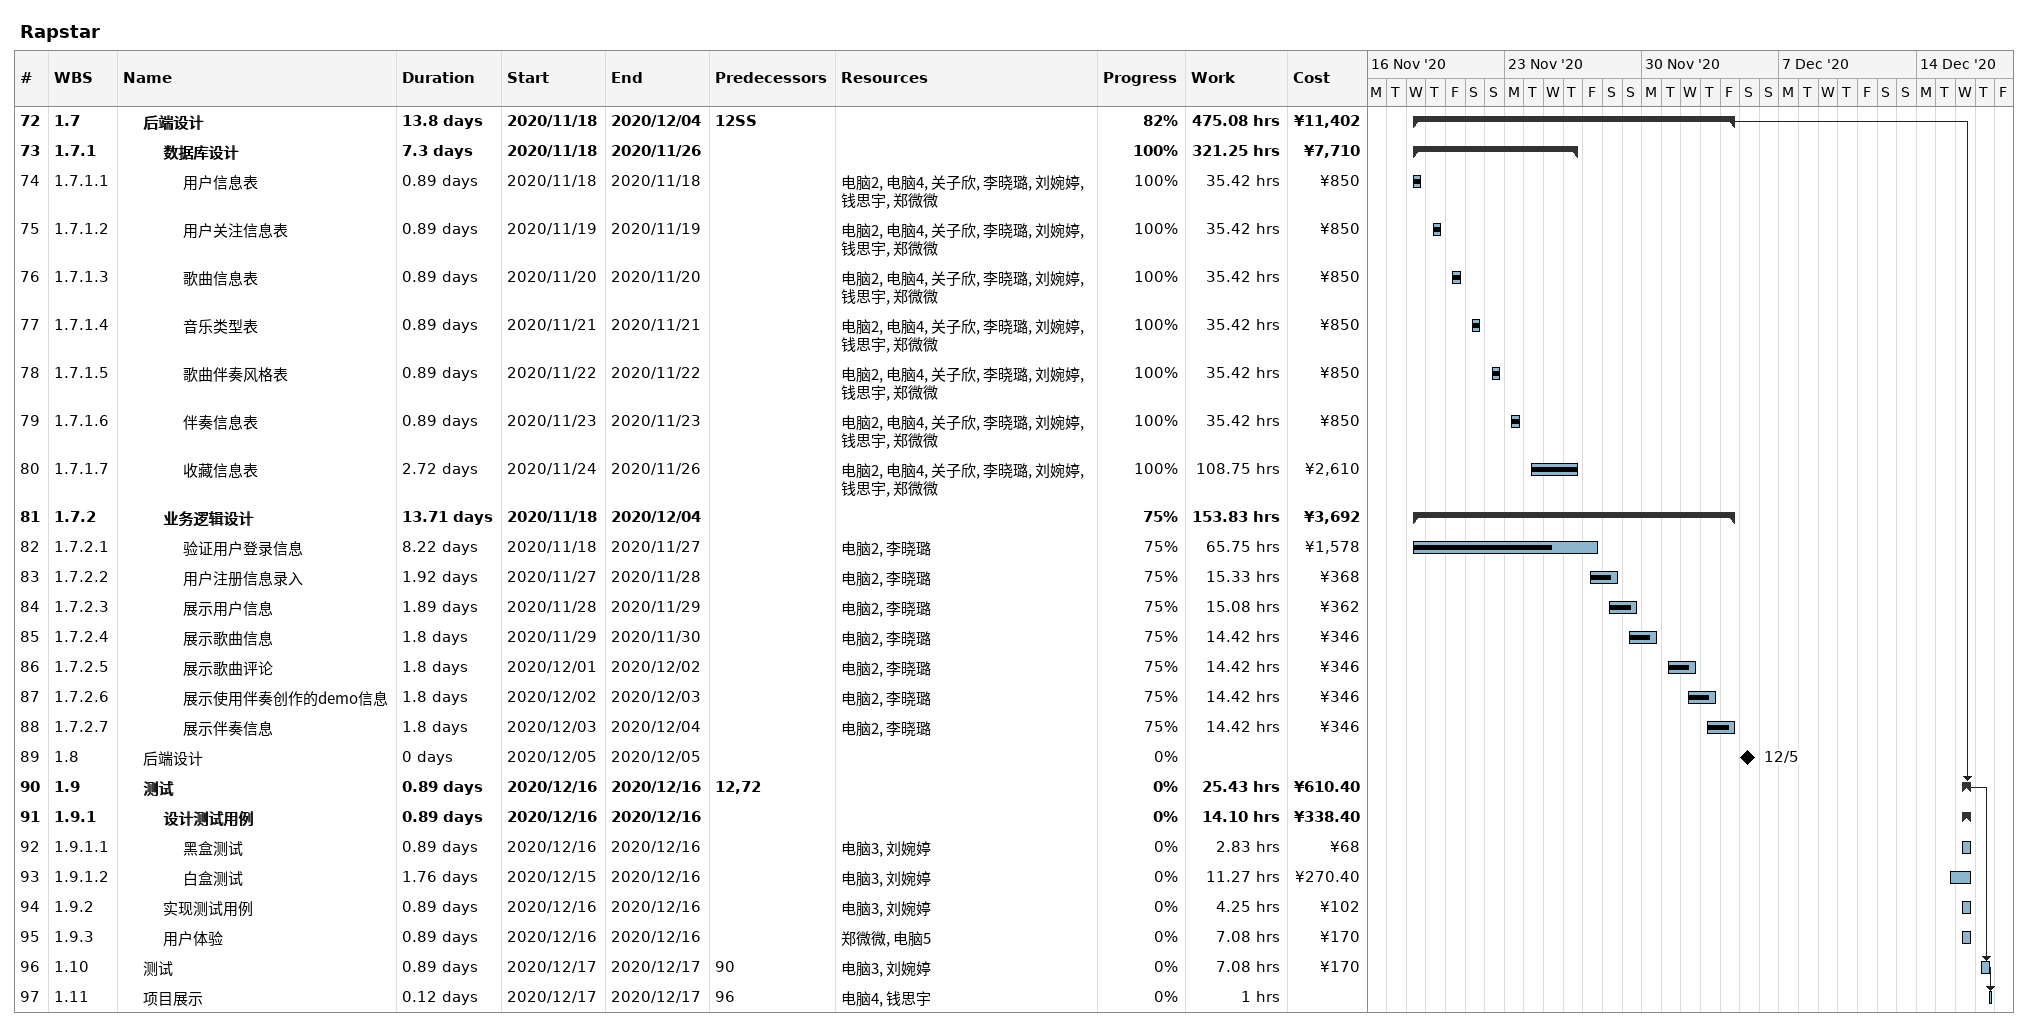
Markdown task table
Rapstar

| ID | WBS | Task | Duration | Start | Finish | Predecessors | Resources | % complete | Work (h) | Cost (¥) |
|---|---|---|---|---|---|---|---|---|---|---|
| 72 | 1.7 | **后端设计** | 13.8d | 2020-11-18 | 2020-12-04 | 12SS |  | 82 | 475.08 | 11402 |
| 73 | 1.7.1 | **数据库设计** | 7.3d | 2020-11-18 | 2020-11-26 |  |  | 100 | 321.25 | 7710 |
| 74 | 1.7.1.1 | 用户信息表 | 0.89d | 2020-11-18 | 2020-11-18 |  | 电脑2, 电脑4, 关子欣, 李晓璐, 刘婉婷, 钱思宇, 郑微微 | 100 | 35.42 | 850 |
| 75 | 1.7.1.2 | 用户关注信息表 | 0.89d | 2020-11-19 | 2020-11-19 |  | 电脑2, 电脑4, 关子欣, 李晓璐, 刘婉婷, 钱思宇, 郑微微 | 100 | 35.42 | 850 |
| 76 | 1.7.1.3 | 歌曲信息表 | 0.89d | 2020-11-20 | 2020-11-20 |  | 电脑2, 电脑4, 关子欣, 李晓璐, 刘婉婷, 钱思宇, 郑微微 | 100 | 35.42 | 850 |
| 77 | 1.7.1.4 | 音乐类型表 | 0.89d | 2020-11-21 | 2020-11-21 |  | 电脑2, 电脑4, 关子欣, 李晓璐, 刘婉婷, 钱思宇, 郑微微 | 100 | 35.42 | 850 |
| 78 | 1.7.1.5 | 歌曲伴奏风格表 | 0.89d | 2020-11-22 | 2020-11-22 |  | 电脑2, 电脑4, 关子欣, 李晓璐, 刘婉婷, 钱思宇, 郑微微 | 100 | 35.42 | 850 |
| 79 | 1.7.1.6 | 伴奏信息表 | 0.89d | 2020-11-23 | 2020-11-23 |  | 电脑2, 电脑4, 关子欣, 李晓璐, 刘婉婷, 钱思宇, 郑微微 | 100 | 35.42 | 850 |
| 80 | 1.7.1.7 | 收藏信息表 | 2.72d | 2020-11-24 | 2020-11-26 |  | 电脑2, 电脑4, 关子欣, 李晓璐, 刘婉婷, 钱思宇, 郑微微 | 100 | 108.75 | 2610 |
| 81 | 1.7.2 | **业务逻辑设计** | 13.71d | 2020-11-18 | 2020-12-04 |  |  | 75 | 153.83 | 3692 |
| 82 | 1.7.2.1 | 验证用户登录信息 | 8.22d | 2020-11-18 | 2020-11-27 |  | 电脑2, 李晓璐 | 75 | 65.75 | 1578 |
| 83 | 1.7.2.2 | 用户注册信息录入 | 1.92d | 2020-11-27 | 2020-11-28 |  | 电脑2, 李晓璐 | 75 | 15.33 | 368 |
| 84 | 1.7.2.3 | 展示用户信息 | 1.89d | 2020-11-28 | 2020-11-29 |  | 电脑2, 李晓璐 | 75 | 15.08 | 362 |
| 85 | 1.7.2.4 | 展示歌曲信息 | 1.8d | 2020-11-29 | 2020-11-30 |  | 电脑2, 李晓璐 | 75 | 14.42 | 346 |
| 86 | 1.7.2.5 | 展示歌曲评论 | 1.8d | 2020-12-01 | 2020-12-02 |  | 电脑2, 李晓璐 | 75 | 14.42 | 346 |
| 87 | 1.7.2.6 | 展示使用伴奏创作的demo信息 | 1.8d | 2020-12-02 | 2020-12-03 |  | 电脑2, 李晓璐 | 75 | 14.42 | 346 |
| 88 | 1.7.2.7 | 展示伴奏信息 | 1.8d | 2020-12-03 | 2020-12-04 |  | 电脑2, 李晓璐 | 75 | 14.42 | 346 |
| 89 | 1.8 | 后端设计 | 0d | 2020-12-05 | 2020-12-05 |  |  | 0 |  |  |
| 90 | 1.9 | **测试** | 0.89d | 2020-12-16 | 2020-12-16 | 12, 72 |  | 0 | 25.43 | 610.40 |
| 91 | 1.9.1 | **设计测试用例** | 0.89d | 2020-12-16 | 2020-12-16 |  |  | 0 | 14.10 | 338.40 |
| 92 | 1.9.1.1 | 黑盒测试 | 0.89d | 2020-12-16 | 2020-12-16 |  | 电脑3, 刘婉婷 | 0 | 2.83 | 68 |
| 93 | 1.9.1.2 | 白盒测试 | 1.76d | 2020-12-15 | 2020-12-16 |  | 电脑3, 刘婉婷 | 0 | 11.27 | 270.40 |
| 94 | 1.9.2 | 实现测试用例 | 0.89d | 2020-12-16 | 2020-12-16 |  | 电脑3, 刘婉婷 | 0 | 4.25 | 102 |
| 95 | 1.9.3 | 用户体验 | 0.89d | 2020-12-16 | 2020-12-16 |  | 郑微微, 电脑5 | 0 | 7.08 | 170 |
| 96 | 1.10 | 测试 | 0.89d | 2020-12-17 | 2020-12-17 | 90 | 电脑3, 刘婉婷 | 0 | 7.08 | 170 |
| 97 | 1.11 | 项目展示 | 0.12d | 2020-12-17 | 2020-12-17 | 96 | 电脑4, 钱思宇 | 0 | 1 |  |
